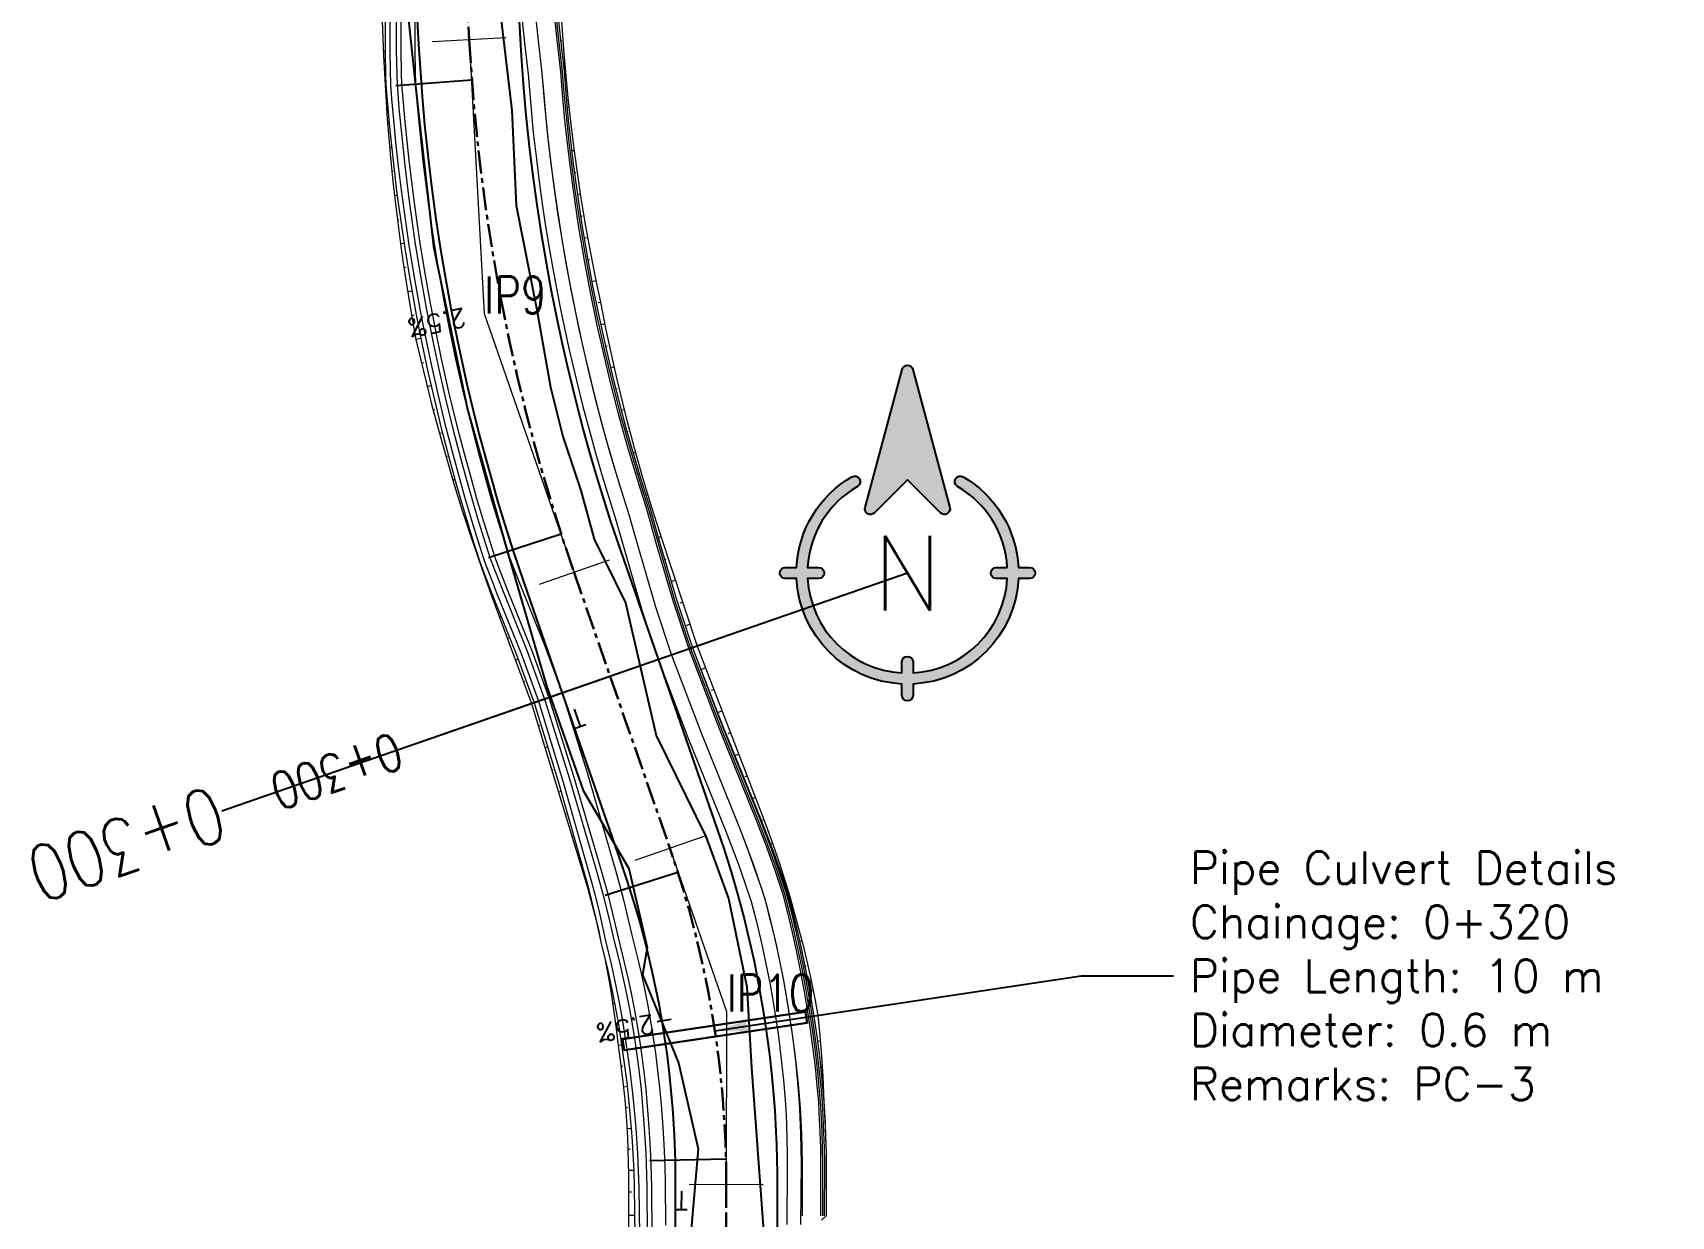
# Model space of a CAD drawing. Extents: x 337736 to 342003, y 3067251 to 3069533.
# Drawn here: x 338708.8 to 338797.3, y 3069205.3 to 3069269.2 of the extents above; entities that cross this region are included whole.
import ezdxf
from ezdxf.enums import TextEntityAlignment as Align

# ---------------------------------------------------------------- set-up
doc = ezdxf.new("R2010")
doc.units = 0
doc.header["$MEASUREMENT"] = 0
doc.linetypes.add('Center', pattern=[2, 1.25, -0.25, 0.25, -0.25])
for name, color, linetype, lineweight in [('BEC', 3, 'Continuous', 13), ('BES', 3, 'Continuous', 13), ('CFHatchLines', 4, 'Continuous', 0), ('Chainage', 7, 'Continuous', 25), ('Drain', 3, 'Continuous', 9), ('IP_Line', 150, 'Continuous', 9), ('LeftRoadExtreme', 7, 'Continuous', 13), ('PC_Callout', 6, 'Continuous', 30), ('PipeCulvert', 6, 'Continuous', 30), ('RC', 9, 'Center', 30), ('Retaining Wall', 140, 'Continuous', 9), ('RightRoadExtreme', 7, 'Continuous', 13), ('Road Width', 6, 'Continuous', 25), ('Shoulder', 30, 'Continuous', 15)]:
    doc.layers.add(name, color=color, linetype=linetype, lineweight=lineweight)
for name, color, linetype in [('IPName', 7, 'Continuous'), ('Match Chainage', 7, 'Continuous'), ('North', 7, 'Continuous'), ('RoadEdge', 51, 'Continuous'), ('Super-Elevation', 1, 'Continuous')]:
    doc.layers.add(name, color=color, linetype=linetype)
doc.styles.get("Standard").update_dxf_attribs({"font": 'simplex.shx'})
doc.dimstyles.new('Dimension_PC_Callout', dxfattribs={"dimtxt": 1.75, "dimasz": 1.75, "dimexe": 0.18, "dimexo": 0.0625, "dimgap": 0.875, "dimtad": 0, "dimdec": 4, "dimzin": 0, "dimdsep": 46, "dimtxsty": 'Standard', "dimcen": 0.09, "dimadec": 0, "dimazin": 0, "dimtfac": 1, "dimtdec": 4, "dimtofl": 0, "dimtmove": 0, "dimatfit": 3, "dimfxl": 1, "dimtolj": 1, "dimtzin": 0, "dimarcsym": 0})

# ---------------------------------------------------------------- blocks, each defined once
blk = doc.blocks.new('North')
at = {"layer": 'North'}
h = blk.add_hatch(color=0, dxfattribs=at)
h.dxf.hatch_style = 1
edge = h.paths.add_edge_path()
edge.add_line((7.276000000000001e-12, 8.38899464431597), (-2.97585080653152, 5.413143837775349))
edge.add_arc((-3.32940419712395, 5.766697228368679), 0.499999999999442, 165.000000000033, 314.99999999992633, ccw=False)
edge.add_line((-3.81236711026941, 5.8961067509199), (-0.4829629131381812, 18.3216123735528))
edge.add_arc((7.276000000000001e-12, 18.1922028510016), 0.500000000000879, 14.999999999966974, 165.000000000033, ccw=False)
edge.add_line((0.482962913152733, 18.3216123735528), (3.81236711028396, 5.8961067509199))
edge.add_arc((3.3294041971385, 5.766697228368679), 0.500000000000879, -135, 14.999999999966974, ccw=False)
edge.add_line((2.97585080654608, 5.413143837776259), (7.275957614183426e-12, 8.38899464431597))
edge = h.paths.add_edge_path()
edge.add_line((0.5000000000072761, -7.99999999999636), (0.5000000000072761, -8.986100377802359))
edge.add_arc((7.276000000000001e-12, 3.638e-12), 9.000000000000279, 273.18473853672, 356.81526146328)
edge.add_line((8.98610037781327, -0.499999999996362), (8.000000000007269, -0.499999999996362))
edge.add_arc((8.000000000007269, 3.638e-12), 0.5, 90, 270, ccw=False)
edge.add_line((8.000000000007269, 0.500000000003638), (8.98610037781327, 0.500000000003638))
edge.add_arc((7.276000000000001e-12, 2.7285e-12), 9.00000000000033, 3.18473853672609, 60.00000000000131)
edge.add_arc((4.75000000000728, 8.22724133595511), 0.499999999999844, 59.999999999989996, 239.99999999999, ccw=False)
edge.add_arc((1.09139e-11, 3.638e-12), 9.99999999999743, 2.865983982600028, 60.00000000001597, ccw=False)
edge.add_line((9.98749217772638, 0.500000000003638), (11.0000000000073, 0.500000000003638))
edge.add_arc((11.0000000000073, 3.638e-12), 0.5, -90, 90, ccw=False)
edge.add_line((11.0000000000073, -0.499999999996362), (9.98749217772638, -0.499999999996362))
edge.add_arc((1.09139e-11, 3.638e-12), 9.999999999996382, 272.8659839825781, 357.1340160174001, ccw=False)
edge.add_line((0.5000000000072761, -9.98749217771547), (0.5000000000072761, -10.9999999999964))
edge.add_arc((7.276000000000001e-12, -10.9999999999964), 0.5, -180, 0, ccw=False)
edge.add_line((-0.499999999992724, -10.9999999999964), (-0.499999999992724, -9.98749217771547))
edge.add_arc((7.276000000000001e-12, 3.638e-12), 10, 182.865983982599, 267.1340160174011, ccw=False)
edge.add_line((-9.98749217771183, -0.499999999996362), (-10.9999999999927, -0.499999999996362))
edge.add_arc((-10.9999999999927, 3.638e-12), 0.5, 90, 270, ccw=False)
edge.add_line((-10.9999999999927, 0.500000000003638), (-9.98749217771183, 0.500000000003638))
edge.add_arc((7.276000000000001e-12, 3.638e-12), 10, 120, 177.134016017401, ccw=False)
edge.add_arc((-4.74999999999272, 8.22724133595511), 0.500000000000632, -59.99999999999011, 119.99999999995799, ccw=False)
edge.add_arc((7.276000000000001e-12, 2.7285e-12), 9.00000000000034, 119.999999999999, 176.815261463274)
edge.add_line((-8.98610037779872, 0.500000000003638), (-7.99999999999272, 0.500000000003638))
edge.add_arc((-7.99999999999272, 3.638e-12), 0.5, -90, 90, ccw=False)
edge.add_line((-7.99999999999272, -0.499999999996362), (-8.98610037779872, -0.499999999996362))
edge.add_arc((7.276000000000001e-12, 3.638e-12), 9.000000000000279, 183.18473853672, 266.81526146328)
edge.add_line((-0.499999999992724, -8.986100377802359), (-0.499999999992724, -7.99999999999636))
edge.add_arc((7.276000000000001e-12, -7.99999999999636), 0.5, 0, 180, ccw=False)
at = {"layer": 'North', "color": 0}
for points in [[(7.276000000000001e-12, 8.38899464431597), (-2.97585080653152, 5.413143837775349, -0.7673269879792459), (-3.81236711026941, 5.8961067509199), (-0.4829629131381811, 18.3216123735528, -0.7673269879794109), (0.482962913152733, 18.3216123735528), (3.81236711028396, 5.8961067509199, -0.7673269879792459), (2.97585080654608, 5.413143837776259)], [(0.5000000000072761, -7.99999999999636), (0.5000000000072761, -8.986100377802359, 0.382015476982892), (8.98610037781327, -0.499999999996362), (8.000000000007269, -0.499999999996362, -1), (8.000000000007269, 0.500000000003638), (8.98610037781327, 0.500000000003638, 0.253109756565021), (4.50000000000728, 7.79422863406307, -0.99999999999909), (5.00000000000728, 8.660254037847151, -0.2545902106462961), (9.98749217772638, 0.500000000003638), (11.0000000000073, 0.500000000003638, -1), (11.0000000000073, -0.499999999996362), (9.98749217772638, -0.499999999996362, -0.385206477913585), (0.5000000000072761, -9.98749217771547), (0.5000000000072761, -10.9999999999964, -1), (-0.499999999992724, -10.9999999999964), (-0.499999999992724, -9.98749217771547, -0.385206477913585), (-9.98749217771183, -0.499999999996362), (-10.9999999999927, -0.499999999996362, -1), (-10.9999999999927, 0.500000000003638), (-9.98749217771183, 0.500000000003638, -0.2545902106462961), (-4.99999999999272, 8.66025403784806, -0.9999999999990908), (-4.49999999999272, 7.79422863406307, 0.253109756565021), (-8.98610037779872, 0.500000000003638), (-7.99999999999272, 0.500000000003638, -1), (-7.99999999999272, -0.499999999996362), (-8.98610037779872, -0.499999999996362, 0.382015476982892), (-0.499999999992724, -8.986100377802359), (-0.499999999992724, -7.99999999999636, -1)]]:
    blk.add_lwpolyline(points, format="xyb", close=True, dxfattribs=at)
blk.add_text('N', height=6.7215, dxfattribs=at).set_placement((7.2919e-12, 3.6513e-12), align=Align.MIDDLE_CENTER)

msp = doc.modelspace()

# ---------------------------------------------------------------- linework, layer by layer
at = {"layer": 'BEC'}
for points in [[(338734.3852824001, 3069268.92699882), (338730.391189853, 3069268.70968631)], [(338739.936186614, 3069240.72489811), (338736.157663163, 3069239.41235839)], [(338745.109646253, 3069225.83160521), (338741.331122802, 3069224.51906549)], [(338748.265556209, 3069207.00577155), (338744.265565393, 3069207.01434296)]]:
    msp.add_lwpolyline(points, dxfattribs=at)
at = {"layer": 'BES'}
for points in [[(338734.3852824001, 3069268.92699882), (338730.391189853, 3069268.70968631)], [(338739.936186614, 3069240.72489811), (338736.157663163, 3069239.41235839)], [(338745.109646253, 3069225.83160521), (338741.331122802, 3069224.51906549)], [(338748.265556209, 3069207.00577155), (338744.265565393, 3069207.01434296)]]:
    msp.add_lwpolyline(points, dxfattribs=at)
at = {"layer": 'CFHatchLines'}
for p, q in [((338737.316, 3069268.762), (338737.3795, 3069268.7655)), ((338727.848, 3069268.216), (338727.748, 3069268.21)), ((338727.8385, 3069266.908), (338727.809, 3069266.906)), ((338737.454, 3069267.577), (338737.535, 3069267.583)), ((338737.564, 3069266.392), (338737.6025, 3069266.395)), ((338727.946, 3069265.607), (338727.886, 3069265.602)), ((338737.6679999999, 3069265.206), (338737.761, 3069265.214)), ((338728.0195, 3069264.303), (338727.979, 3069264.299)), ((338737.786, 3069264.021), (338737.8405, 3069264.0265)), ((338728.189, 3069263.008), (338728.0870000001, 3069262.997)), ((338737.9179999999, 3069262.838), (338738.0429999999, 3069262.853)), ((338728.2720000001, 3069261.703), (338728.21, 3069261.696)), ((338738.064, 3069261.656), (338738.1345, 3069261.6655)), ((338728.495, 3069260.415), (338728.35, 3069260.396)), ((338738.225, 3069260.477), (338738.381, 3069260.499)), ((338728.5870000001, 3069259.1095), (338728.504, 3069259.098)), ((338738.399, 3069259.299), (338738.485, 3069259.3125)), ((338738.5870000001, 3069258.124), (338738.775, 3069258.155)), ((338728.861, 3069257.83), (338728.674, 3069257.801)), ((338728.964, 3069256.524), (338728.86, 3069256.507)), ((338738.789, 3069256.95), (338738.891, 3069256.9685)), ((338739.005, 3069255.78), (338739.224, 3069255.822)), ((338729.289, 3069255.255), (338729.061, 3069255.214)), ((338739.3525, 3069254.6355), (338739.47, 3069254.659)), ((338729.4015, 3069253.947), (338729.277, 3069253.923)), ((338729.779, 3069252.69), (338729.509, 3069252.635)), ((338739.479, 3069253.447), (338739.697, 3069253.494)), ((338739.737, 3069252.284), (338739.838, 3069252.307)), ((338729.925, 3069251.3865), (338729.804, 3069251.36)), ((338740.009, 3069251.125), (338740.194, 3069251.17)), ((338730.329, 3069250.138), (338730.114, 3069250.089)), ((338740.294, 3069249.97), (338740.3785, 3069249.991)), ((338730.533, 3069248.8445), (338730.439, 3069248.822)), ((338740.593, 3069248.817), (338740.746, 3069248.858)), ((338730.94, 3069247.6), (338730.779, 3069247.559)), ((338740.906, 3069247.669), (338740.974, 3069247.688)), ((338741.2329999999, 3069246.524), (338741.3529999999, 3069246.559)), ((338731.201, 3069246.319), (338731.134, 3069246.301)), ((338731.611, 3069245.077), (338731.503, 3069245.047)), ((338741.573, 3069245.383), (338741.625, 3069245.399)), ((338731.9285, 3069243.81), (338731.888, 3069243.798)), ((338741.927, 3069244.246), (338742.014, 3069244.274)), ((338742.273, 3069243.107), (338742.3195, 3069243.1225)), ((338732.342, 3069242.571), (338732.287, 3069242.554)), ((338732.716, 3069241.3205), (338732.702, 3069241.316)), ((338742.594, 3069241.958), (338742.731, 3069242.005)), ((338742.94, 3069240.77), (338743.03, 3069240.8015)), ((338733.153, 3069240.09), (338733.13, 3069240.082)), ((338743.292, 3069239.569), (338743.515, 3069239.647)), ((338733.6015, 3069238.864), (338733.573, 3069238.854)), ((338734.1029999999, 3069237.701), (338734.013, 3069237.669)), ((338743.7805, 3069238.416), (338743.909, 3069238.461)), ((338744.044, 3069237.184), (338744.304, 3069237.274)), ((338734.5105, 3069236.519), (338734.449, 3069236.498)), ((338744.568, 3069236.0425), (338744.699, 3069236.088)), ((338735.032, 3069235.377), (338734.885, 3069235.326)), ((338735.3905, 3069234.178), (338735.321, 3069234.154)), ((338744.888, 3069234.831), (338745.148, 3069234.921)), ((338745.468, 3069233.7085), (338745.596, 3069233.753)), ((338735.888, 3069233.028), (338735.757, 3069232.982)), ((338745.791, 3069232.498), (338746.045, 3069232.586)), ((338736.187, 3069231.808), (338736.12, 3069231.785)), ((338746.372, 3069231.3765), (338746.493, 3069231.419)), ((338736.62, 3069230.635), (338736.4829999999, 3069230.588)), ((338746.726, 3069230.176), (338746.942, 3069230.251)), ((338736.9155, 3069229.415), (338736.846, 3069229.391)), ((338747.296, 3069229.051), (338747.391, 3069229.084)), ((338737.343, 3069228.24), (338737.209, 3069228.193)), ((338747.676, 3069227.86), (338747.839, 3069227.916)), ((338737.6285, 3069227.016), (338737.572, 3069226.996)), ((338748.225, 3069226.7095), (338748.2929999999, 3069226.733)), ((338738.028, 3069225.831), (338737.935, 3069225.799)), ((338748.652, 3069225.409), (338748.763, 3069225.444)), ((338738.334, 3069224.6145), (338738.298, 3069224.602)), ((338738.7070000001, 3069223.437), (338738.655, 3069223.419)), ((338749.1605, 3069224.1315), (338749.203, 3069224.144)), ((338749.556, 3069222.818), (338749.614, 3069222.834)), ((338738.9815, 3069222.328), (338738.966, 3069222.323)), ((338739.261, 3069221.224), (338739.251, 3069221.221)), ((338749.9515, 3069221.5025), (338749.996, 3069221.513)), ((338739.499, 3069220.111), (338739.499, 3069220.111)), ((338750.225, 3069220.157), (338750.347, 3069220.184)), ((338739.769, 3069219.008), (338739.744, 3069219.002)), ((338750.512, 3069218.815), (338750.5905, 3069218.83)), ((338739.9855, 3069217.894), (338739.953, 3069217.887)), ((338750.768, 3069217.466), (338750.96, 3069217.499)), ((338740.241, 3069216.789), (338740.136, 3069216.768)), ((338740.3655, 3069215.6585), (338740.2929999999, 3069215.646)), ((338751.107, 3069216.129), (338751.22, 3069216.146)), ((338751.192, 3069214.754), (338751.351, 3069214.774)), ((338740.611, 3069214.55), (338740.424, 3069214.522)), ((338740.679, 3069213.416), (338740.5820000001, 3069213.404)), ((338751.405, 3069213.396), (338751.451, 3069213.401)), ((338740.916, 3069212.302), (338740.714, 3069212.281)), ((338751.495, 3069212.024), (338751.519, 3069212.026)), ((338740.925, 3069211.1655), (338740.82, 3069211.157)), ((338751.59, 3069210.654), (338751.59, 3069210.654)), ((338741.128, 3069210.043), (338740.901, 3069210.03)), ((338751.645, 3069209.282), (338751.645, 3069209.282)), ((338741.083, 3069208.9055), (338740.956, 3069208.901)), ((338741.2670000001, 3069207.775), (338740.986, 3069207.771)), ((338751.6679999999, 3069207.909), (338751.6679999999, 3069207.909)), ((338741.1435, 3069206.6005), (338740.991, 3069206.601)), ((338751.665, 3069206.578), (338751.665, 3069206.578)), ((338741.312, 3069205.35), (338740.99, 3069205.351)), ((338751.662, 3069205.328), (338751.662, 3069205.328))]:
    msp.add_line(p, q, dxfattribs=at)
at = {"layer": 'Chainage'}
msp.add_line((338739.996952793, 3069234.45491155), (338729.606013303, 3069230.84542731), dxfattribs=at)
at = {"layer": 'Drain'}
for points in [[(338727.829, 3069272.236), (338727.848, 3069268.216), (338727.868, 3069266.91), (338727.885, 3069266.388), (338728.06, 3069264.307), (338728.162, 3069263.267), (338728.304, 3069261.97), (338728.461, 3069260.674), (338728.598, 3069259.638), (338728.901, 3069257.572), (338729.154, 3069256.026), (338729.526, 3069253.971), (338729.831, 3069252.435), (338730.157, 3069250.903), (338730.506, 3069249.375), (338730.876, 3069247.853), (338731.335, 3069246.084), (338731.681, 3069244.826), (338732.266, 3069242.821), (338732.651, 3069241.573), (338732.969, 3069240.579), (338733.533, 3069239.116), (338734.946, 3069235.612), (338735.888, 3069233.028), (338737.205, 3069228.721), (338738.7670000001, 3069223.217), (338738.997, 3069222.333), (338739.21, 3069221.446), (338739.499, 3069220.111), (338739.872, 3069218.566), (338740.11, 3069217.457), (338740.323, 3069216.342), (338740.475, 3069215.448), (338740.776, 3069213.428), (338740.89, 3069212.528), (338740.964, 3069211.851), (338741.128, 3069210.043), (338741.181, 3069209.363), (338741.224, 3069208.683), (338741.2670000001, 3069207.775), (338741.2929999999, 3069206.85), (338741.331, 3069204.288)], [(338728.078, 3069272.249), (338728.097, 3069268.23), (338728.112, 3069267.188), (338728.135, 3069266.406), (338728.195, 3069265.627), (338728.309, 3069264.33), (338728.411, 3069263.293), (338728.552, 3069261.998), (338728.709, 3069260.705), (338728.881, 3069259.414), (338729.148, 3069257.611), (338729.445, 3069255.812), (338729.723, 3069254.274), (338729.972, 3069252.995), (338730.346, 3069251.211), (338730.69, 3069249.686), (338731.055, 3069248.167), (338731.509, 3069246.401), (338731.852, 3069245.144), (338732.136, 3069244.142), (338732.505, 3069242.893), (338732.811, 3069241.897), (338733.2070000001, 3069240.656), (338733.579, 3069239.682), (338733.866, 3069238.955), (338735.183, 3069235.694), (338736.124, 3069233.11), (338737.441, 3069228.803), (338739.004, 3069223.297), (338739.179, 3069222.631), (338739.398, 3069221.741), (338739.6, 3069220.848), (338739.741, 3069220.176), (338740.064, 3069218.846), (338740.309, 3069217.732), (338740.486, 3069216.837), (338740.6470000001, 3069215.939), (338740.792, 3069215.039), (338740.993, 3069213.686), (338741.083, 3069213.008), (338741.189, 3069212.102), (338741.258, 3069211.421), (338741.378, 3069210.057), (338741.474, 3069208.691), (338741.5170000001, 3069207.778), (338741.5429999999, 3069206.85), (338741.581, 3069204.291)], [(338728.428, 3069272.268), (338728.447, 3069268.251), (338728.467, 3069266.952), (338728.484, 3069266.432), (338728.588, 3069265.138), (338728.682, 3069264.104), (338728.9, 3069262.038), (338729.123, 3069260.235), (338729.264, 3069259.206), (338729.454, 3069257.921), (338729.702, 3069256.383), (338730.067, 3069254.339), (338730.419, 3069252.555), (338730.743, 3069251.032), (338731.09, 3069249.513), (338731.521, 3069247.747), (338731.982, 3069245.989), (338732.329, 3069244.738), (338732.84, 3069242.994), (338733.145, 3069242.002), (338733.54, 3069240.765), (338734.101, 3069239.31), (338735.513, 3069235.809), (338736.455, 3069233.224), (338737.804, 3069228.929), (338739.28, 3069223.884), (338739.59, 3069222.764), (338739.927, 3069221.419), (338740.178, 3069220.294), (338740.516, 3069218.954), (338740.723, 3069218.057), (338740.867, 3069217.381), (338741.045, 3069216.478), (338741.2070000001, 3069215.571), (338741.352, 3069214.662), (338741.481, 3069213.75), (338741.567, 3069213.065), (338741.666, 3069212.149), (338741.73, 3069211.462), (338741.84, 3069210.084), (338741.925, 3069208.705), (338741.967, 3069207.553), (338741.979, 3069206.849), (338741.998, 3069204.295)], [(338728.678, 3069272.282), (338728.696, 3069268.265), (338728.716, 3069266.969), (338728.7329999999, 3069266.451), (338728.906, 3069264.386), (338729.119, 3069262.324), (338729.24, 3069261.295), (338729.405, 3069260.011), (338729.548, 3069258.984), (338729.701, 3069257.959), (338729.949, 3069256.425), (338730.218, 3069254.894), (338730.56, 3069253.114), (338730.877, 3069251.592), (338731.274, 3069249.823), (338731.7, 3069248.06), (338732.089, 3069246.555), (338732.499, 3069245.056), (338732.785, 3069244.06), (338733.155, 3069242.819), (338733.778, 3069240.842), (338733.96, 3069240.357), (338734.433, 3069239.15), (338735.749, 3069235.891), (338736.691, 3069233.306), (338738.04, 3069229.011), (338739.516, 3069223.966), (338739.828, 3069222.841), (338740.113, 3069221.716), (338740.42, 3069220.359), (338740.759, 3069219.013), (338740.967, 3069218.111), (338741.112, 3069217.432), (338741.291, 3069216.524), (338741.492, 3069215.385), (338741.633, 3069214.47), (338741.729, 3069213.783), (338741.815, 3069213.094), (338741.915, 3069212.174), (338741.979, 3069211.483), (338742.089, 3069210.099), (338742.1629999999, 3069208.944), (338742.217, 3069207.556), (338742.229, 3069206.848), (338742.248, 3069204.298)]]:
    msp.add_lwpolyline(points, dxfattribs=at)
at = {"layer": 'IP_Line'}
for points in [[(338732.388236126, 3069268.81834257), (338733.192041778, 3069254.0448069), (338738.046924888, 3069240.06862825)], [(338743.220384528, 3069225.17533535), (338746.285577738, 3069216.35129429), (338746.265560801, 3069207.01005725)]]:
    msp.add_lwpolyline(points, dxfattribs=at)
at = {"layer": 'LeftRoadExtreme'}
msp.add_lwpolyline([(338737.107, 3069273.742), (338737.4779999999, 3069268.295), (338737.597, 3069266.872), (338737.711, 3069265.687), (338737.867, 3069264.269), (338738.012, 3069263.088), (338738.171, 3069261.91), (338738.381, 3069260.499), (338738.651, 3069258.857), (338738.948, 3069257.22), (338739.224, 3069255.822), (338739.47, 3069254.659), (338739.744, 3069253.261), (338739.988, 3069252.098), (338740.3529999999, 3069250.475), (338740.804, 3069248.627), (338741.289, 3069246.788), (338741.743, 3069245.186), (338742.223, 3069243.592), (338742.656, 3069242.231), (338744.699, 3069236.088), (338748.2929999999, 3069226.733), (338748.763, 3069225.444), (338749.118, 3069224.405), (338749.371, 3069223.621), (338749.693, 3069222.57), (338749.996, 3069221.513), (338750.21, 3069220.717), (338750.414, 3069219.917), (338750.669, 3069218.845), (338750.847, 3069218.039), (338751.068, 3069216.959), (338751.22, 3069216.146), (338751.328, 3069215.049), (338751.415, 3069213.95), (338751.482, 3069212.851), (338751.541, 3069211.477), (338751.6029999999, 3069210.38), (338751.636, 3069209.557), (338751.658, 3069208.733), (338751.669, 3069207.635), (338751.662, 3069205.328), (338751.408, 3069205.092)], dxfattribs=at)
at = {"layer": 'Match Chainage'}
msp.add_line((338756.05567746, 3069240.03320539), (338719.02614764, 3069227.17031608), dxfattribs=at)
at = {"layer": 'PipeCulvert'}
msp.add_lwpolyline([(338750.553579347, 3069216.34940154), (338750.642827595, 3069215.75607638), (338740.754074863, 3069214.26860557), (338740.664826614, 3069214.86193074), (338750.553579347, 3069216.34940154)], dxfattribs=at)
at = {"layer": 'RC', "linetype": 'Center'}
msp.add_lwpolyline([(338730.393643844, 3069305.47792585), (338732.388236126, 3069268.81834257), (338732.388236126, 3069268.81834257, 0.0701079300223113), (338738.046924888, 3069240.06862825), (338738.046924888, 3069240.06862825), (338743.220384528, 3069225.17533535), (338743.220384528, 3069225.17533535, -0.08431680413088499), (338746.265560801, 3069207.01005725), (338746.265560801, 3069207.01005725), (338746.261855871, 3069205.28108968), (338746.261855871, 3069205.28108968, 0.0799847476779619), (338750.001293674, 3069181.73326785), (338750.001293674, 3069181.73326785), (338758.57227563, 3069155.61753267), (338758.57227563, 3069155.61753267, -0.0594524798870961), (338762.074487693, 3069138.19308627), (338762.074487693, 3069138.19308627), (338762.490072224, 3069132.98229561)], format="xyb", dxfattribs=at)
at = {"layer": 'Retaining Wall'}
for points in [[(338735.701, 3069272.664), (338736.092, 3069268.933), (338736.312, 3069267.015), (338736.388, 3069266.054), (338736.519, 3069264.614), (338736.671, 3069263.176), (338736.813, 3069261.98), (338737.036, 3069260.308), (338737.325, 3069258.402), (338737.6079999999, 3069256.74), (338737.9179999999, 3069255.082), (338738.306, 3069253.194), (338738.621, 3069251.783), (338739.072, 3069249.909), (338739.496, 3069248.276), (338739.75, 3069247.346), (338740.081, 3069246.188), (338740.425, 3069245.033), (338741.004, 3069243.195), (338741.393, 3069241.8), (338742.44, 3069238.215), (338743.303, 3069235.603), (338744.907, 3069231.397), (338746.975, 3069226.279), (338747.455, 3069225.027), (338747.819, 3069224.017), (338748.165, 3069223), (338748.331, 3069222.488), (338748.539, 3069221.709), (338748.794, 3069220.666), (338749.031, 3069219.618), (338749.3, 3069218.302), (338749.447, 3069217.509), (338749.626, 3069216.45), (338749.828, 3069215.122), (338749.971, 3069214.057), (338750.066, 3069213.256), (338750.15, 3069212.454), (338750.244, 3069211.383), (338750.278, 3069210.847), (338750.328, 3069209.773), (338750.366, 3069208.161), (338750.362, 3069205.331)], [(338736.7, 3069272.718), (338737.09, 3069268.988), (338737.309, 3069267.089), (338737.405, 3069265.9), (338737.5379999999, 3069264.475), (338737.638, 3069263.526), (338737.776, 3069262.341), (338737.993, 3069260.685), (338738.275, 3069258.797), (338738.592, 3069256.915), (338738.899, 3069255.274), (338739.284, 3069253.404), (338739.649, 3069251.775), (338739.984, 3069250.383), (338740.4, 3069248.766), (338740.65, 3069247.845), (338740.974, 3069246.697), (338741.451, 3069245.097), (338741.955, 3069243.504), (338742.471, 3069241.663), (338743.384, 3069238.543), (338744.248, 3069235.932), (338745.852, 3069231.725), (338747.92, 3069226.604), (338748.408, 3069225.331), (338748.867, 3069224.045), (338749.297, 3069222.748), (338749.575, 3069221.691), (338749.83, 3069220.629), (338750.065, 3069219.562), (338750.282, 3069218.491), (338750.479, 3069217.416), (338750.656, 3069216.338), (338750.819, 3069215.257), (338750.93, 3069214.445), (338751.061, 3069213.36), (338751.146, 3069212.544), (338751.242, 3069211.455), (338751.276, 3069210.91), (338751.327, 3069209.818), (338751.352, 3069208.998), (338751.366, 3069208.179), (338751.362, 3069205.329)], [(338736.8, 3069272.724), (338737.19, 3069268.994), (338737.409, 3069267.096), (338737.484, 3069266.146), (338737.614, 3069264.722), (338737.764, 3069263.3), (338737.905, 3069262.116), (338738.092, 3069260.699), (338738.336, 3069259.048), (338738.6079999999, 3069257.402), (338738.952, 3069255.527), (338739.282, 3069253.892), (338739.693, 3069252.03), (338740.081, 3069250.407), (338740.558, 3069248.561), (338741.07, 3069246.725), (338741.617, 3069244.898), (338742.05, 3069243.535), (338742.566, 3069241.696), (338743.479, 3069238.576), (338744.342, 3069235.964), (338745.946, 3069231.758), (338748.015, 3069226.637), (338748.503, 3069225.361), (338748.963, 3069224.073), (338749.393, 3069222.774), (338749.672, 3069221.716), (338749.865, 3069220.918), (338750.106, 3069219.85), (338750.328, 3069218.778), (338750.53, 3069217.703), (338750.7120000001, 3069216.623), (338750.9179999999, 3069215.271), (338751.064, 3069214.186), (338751.19, 3069213.098), (338751.271, 3069212.281), (338751.341, 3069211.463), (338751.376, 3069210.916), (338751.427, 3069209.822), (338751.452, 3069209.001), (338751.466, 3069208.18), (338751.4620000001, 3069205.328)], [(338736.899, 3069272.729), (338737.29, 3069268.999), (338737.509, 3069267.104), (338737.604, 3069265.917), (338737.737, 3069264.495), (338737.8370000001, 3069263.548), (338738.004, 3069262.129), (338738.191, 3069260.713), (338738.472, 3069258.829), (338738.789, 3069256.95), (338739.05, 3069255.546), (338739.38, 3069253.912), (338739.79, 3069252.052), (338740.121, 3069250.663), (338740.593, 3069248.817), (338740.906, 3069247.669), (338741.166, 3069246.752), (338741.643, 3069245.155), (338742.145, 3069243.566), (338742.594, 3069241.958), (338743.573, 3069238.608), (338744.437, 3069235.997), (338746.041, 3069231.791), (338748.109, 3069226.669), (338748.406, 3069225.904), (338748.693, 3069225.134), (338749.059, 3069224.102), (338749.49, 3069222.8), (338749.769, 3069221.74), (338750.025, 3069220.674), (338750.261, 3069219.603), (338750.4779999999, 3069218.529), (338750.676, 3069217.45), (338750.811, 3069216.639), (338751.056, 3069215.013), (338751.1629999999, 3069214.197), (338751.289, 3069213.108), (338751.371, 3069212.289), (338751.441, 3069211.47), (338751.49, 3069210.649), (338751.527, 3069209.827), (338751.552, 3069209.005), (338751.566, 3069208.182), (338751.562, 3069205.328)], [(338736.899, 3069272.729), (338737.29, 3069268.999), (338737.509, 3069267.104), (338737.604, 3069265.917), (338737.737, 3069264.495), (338737.8370000001, 3069263.548), (338738.004, 3069262.129), (338738.191, 3069260.713), (338738.472, 3069258.829), (338738.789, 3069256.95), (338739.05, 3069255.546), (338739.38, 3069253.912), (338739.79, 3069252.052), (338740.121, 3069250.663), (338740.593, 3069248.817), (338740.906, 3069247.669), (338741.166, 3069246.752), (338741.643, 3069245.155), (338742.145, 3069243.566), (338742.594, 3069241.958), (338743.573, 3069238.608), (338744.437, 3069235.997), (338746.062, 3069231.798), (338748.157, 3069226.686), (338748.748, 3069225.152), (338749.208, 3069223.86), (338749.556, 3069222.818), (338749.632, 3069222.554), (338749.907, 3069221.492), (338750.164, 3069220.424), (338750.4570000001, 3069219.083), (338750.618, 3069218.276), (338750.816, 3069217.196), (338750.994, 3069216.112), (338751.155, 3069215.026), (338751.296, 3069213.937), (338751.389, 3069213.118), (338751.47, 3069212.298), (338751.541, 3069211.477), (338751.59, 3069210.654), (338751.636, 3069209.557), (338751.658, 3069208.733), (338751.6679999999, 3069207.909), (338751.662, 3069205.328)], [(338748.157, 3069226.686), (338748.555, 3069225.665), (338748.935, 3069224.636), (338749.385, 3069223.34), (338749.556, 3069222.818), (338749.632, 3069222.554), (338749.84, 3069221.758), (338750.0379999999, 3069220.958), (338750.343, 3069219.621), (338750.618, 3069218.276), (338750.768, 3069217.466), (338750.907, 3069216.654), (338751.036, 3069215.841), (338751.155, 3069215.026), (338751.296, 3069213.937), (338751.417, 3069212.845), (338751.541, 3069211.477), (338751.615, 3069210.106), (338751.658, 3069208.733), (338751.669, 3069207.635), (338751.662, 3069205.328)]]:
    msp.add_lwpolyline(points, dxfattribs=at)
at = {"layer": 'RightRoadExtreme'}
msp.add_lwpolyline([(338727.561, 3069273.223), (338727.759, 3069267.949), (338727.838, 3069266.384), (338727.959, 3069264.559), (338728.134, 3069262.476), (338728.264, 3069261.176), (338728.379, 3069260.136), (338728.504, 3069259.098), (338728.674, 3069257.801), (338728.821, 3069256.765), (338728.9779999999, 3069255.731), (338729.232, 3069254.181), (338729.414, 3069253.15), (338729.509, 3069252.635), (338729.625, 3069252.125), (338730.05, 3069250.343), (338730.372, 3069249.075), (338730.848, 3069247.307), (338731.206, 3069246.05), (338731.579, 3069244.797), (338732.046, 3069243.3), (338732.451, 3069242.058), (338733.0429999999, 3069240.328), (338733.573, 3069238.854), (338735.757, 3069232.982), (338738.516, 3069223.883), (338738.782, 3069222.982), (338739.025, 3069222.103), (338739.251, 3069221.221), (338739.3579999999, 3069220.779), (338739.499, 3069220.111), (338739.607, 3069219.67), (338739.7, 3069219.225), (338739.953, 3069217.887), (338740.066, 3069217.216), (338740.2329999999, 3069216.095), (338740.321, 3069215.422), (338740.424, 3069214.522), (338740.5220000001, 3069213.852), (338740.664, 3069212.731), (338740.781, 3069211.607), (338740.856, 3069210.706), (338740.926, 3069209.578), (338740.977, 3069208.223), (338740.989, 3069207.545), (338740.996, 3069204.285)], dxfattribs=at)
at = {"layer": 'Road Width'}
for points in [[(338733.126897371, 3069305.84474346), (338735.138973313, 3069268.8802411), (338735.213379479, 3069267.66526259), (338735.321750916, 3069266.20858639), (338735.450920247, 3069264.75360693), (338735.627868623, 3069263.05867151), (338735.802003971, 3069261.60838643), (338736.031321502, 3069259.91973896), (338736.25025605, 3069258.47553759), (338736.531723055, 3069256.79479575), (338736.79524707, 3069255.3580616), (338737.128593912, 3069253.6868355), (338737.383728696, 3069252.49661901), (338737.653014311, 3069251.30952411), (338737.936412592, 3069250.12571903), (338738.233883376, 3069248.94537155), (338738.545384505, 3069247.76864894), (338738.870871832, 3069246.59571798), (338739.210299229, 3069245.42674489), (338739.563618591, 3069244.26189534), (338740.005868579, 3069242.86975135), (338740.546898379, 3069241.25376758), (338745.794003246, 3069226.1471317), (338746.129583958, 3069225.15609537), (338746.525111293, 3069223.90464013), (338746.892096765, 3069222.64451959), (338747.230350825, 3069221.37638463), (338747.419438882, 3069220.61192904), (338747.598085289, 3069219.84496613), (338747.766256825, 3069219.07563852), (338747.923922219, 3069218.30408926), (338748.071052155, 3069217.53046181), (338748.250789907, 3069216.49597451), (338748.373234106, 3069215.71805803), (338748.519970932, 3069214.67837638), (338748.617605443, 3069213.89695835), (338748.731192799, 3069212.85313483), (338748.803918786, 3069212.06900628), (338748.884241686, 3069211.02209757), (338748.931985528, 3069210.2360523), (338748.97896266, 3069209.18711818), (338749.001676025, 3069208.39995191), (338749.013653525, 3069207.6125491), (338749.013493769, 3069204.60895126)], [(338727.637534283, 3069305.50284745), (338729.647354174, 3069268.57672959), (338729.725762629, 3069267.29639771), (338729.839963335, 3069265.76136729), (338729.97608065, 3069264.22812488), (338730.162547032, 3069262.44201934), (338730.346049073, 3069260.91372381), (338730.587701532, 3069259.13424445), (338730.818412511, 3069257.61235987), (338731.115019551, 3069255.84121139), (338731.392718452, 3069254.32719569), (338731.74399593, 3069252.56607478), (338732.012854346, 3069251.31183687), (338732.296624761, 3069250.06088845), (338732.59526696, 3069248.81340682), (338732.908738617, 3069247.56956876), (338733.236995308, 3069246.32955057), (338733.579990511, 3069245.09352796), (338733.937675616, 3069243.86167612), (338734.309999932, 3069242.63416963), (338734.776038428, 3069241.16714259), (338735.346170076, 3069239.46423548), (338740.598533501, 3069224.34238958), (338740.904450922, 3069223.43912573), (338741.262308986, 3069222.3068567), (338741.594343461, 3069221.16674764), (338741.900382849, 3069220.01938744), (338742.233094983, 3069218.63381832), (338742.433857582, 3069217.70528748), (338742.61770555, 3069216.77326009), (338742.784578111, 3069215.83804424), (338742.934420103, 3069214.89994909), (338743.067181993, 3069213.95928474), (338743.182819893, 3069213.01636215), (338743.281295578, 3069212.07149301), (338743.362576494, 3069211.12498968), (338743.452200457, 3069209.70285513), (338743.503010411, 3069208.27880545), (338743.515300524, 3069207.32889804), (338743.515898013, 3069204.31086266)]]:
    msp.add_lwpolyline(points, dxfattribs=at)
at = {"layer": 'RoadEdge'}
for points in [[(338728.972, 3069271.114, 1372.828), (338729.592, 3069265.335, 1372.702), (338730.46, 3069257.667, 1372.448), (338732.2879999999, 3069248.857, 1371.917), (338734.476, 3069241.101, 1371.411), (338736.562, 3069233.936, 1371.17), (338738.533, 3069228.3, 1371.048), (338741.009, 3069224.081, 1370.954), (338741.992, 3069219.818, 1370.825), (338741.748, 3069218.338, 1370.87), (338743.682, 3069213.588, 1370.942), (338744.745, 3069208.953, 1370.934), (338743.8370000001, 3069198.39, 1371.319), (338744.882, 3069192.919, 1371.551), (338745.709, 3069188.837, 1371.639), (338747.924, 3069180.421, 1372.156), (338750.22, 3069174.147, 1372.465), (338751.896, 3069168.338, 1372.413), (338755.45, 3069157.902, 1372.914), (338757.316, 3069150.822, 1372.553)], [(338734.109, 3069269.874, 1372.712), (338734.68, 3069265.007, 1372.646), (338734.922, 3069259.868, 1372.378), (338736.031, 3069254.241, 1372.225), (338736.782, 3069250.074, 1371.8), (338737.447, 3069247.404, 1371.734), (338738.41, 3069244.484, 1371.553), (338739.131, 3069241.862, 1371.366), (338740.831, 3069238.422, 1371.164), (338742.482, 3069231.266, 1371.006), (338745.156, 3069225.814, 1370.877), (338746.396, 3069222.457, 1370.886), (338747.376, 3069217.686, 1371.011), (338747.638, 3069213.325, 1371.041), (338748.431, 3069202.564, 1371.295)]]:
    msp.add_polyline3d(points, dxfattribs=at)
at = {"layer": 'Shoulder'}
for points in [[(338728.678, 3069272.282), (338728.696, 3069268.265), (338728.716, 3069266.969), (338728.7329999999, 3069266.451), (338728.906, 3069264.386), (338729.119, 3069262.324), (338729.24, 3069261.295), (338729.405, 3069260.011), (338729.548, 3069258.984), (338729.701, 3069257.959), (338729.949, 3069256.425), (338730.218, 3069254.894), (338730.56, 3069253.114), (338730.877, 3069251.592), (338731.274, 3069249.823), (338731.7, 3069248.06), (338732.089, 3069246.555), (338732.499, 3069245.056), (338732.785, 3069244.06), (338733.155, 3069242.819), (338733.778, 3069240.842), (338733.96, 3069240.357), (338734.433, 3069239.15), (338735.749, 3069235.891), (338736.691, 3069233.306), (338738.04, 3069229.011), (338739.516, 3069223.966), (338739.828, 3069222.841), (338740.113, 3069221.716), (338740.42, 3069220.359), (338740.759, 3069219.013), (338740.967, 3069218.111), (338741.112, 3069217.432), (338741.291, 3069216.524), (338741.492, 3069215.385), (338741.633, 3069214.47), (338741.729, 3069213.783), (338741.815, 3069213.094), (338741.915, 3069212.174), (338741.979, 3069211.483), (338742.089, 3069210.099), (338742.1629999999, 3069208.944), (338742.217, 3069207.556), (338742.229, 3069206.848), (338742.248, 3069204.298)], [(338729.426, 3069272.323), (338729.445, 3069268.308), (338729.464, 3069267.021), (338729.481, 3069266.506), (338729.562, 3069265.481), (338729.677, 3069264.199), (338729.864, 3069262.408), (338730.016, 3069261.131), (338730.183, 3069259.856), (338730.482, 3069257.819), (338730.775, 3069256.043), (338731.05, 3069254.524), (338731.245, 3069253.513), (338731.61, 3069251.75), (338732.004, 3069249.993), (338732.428, 3069248.242), (338732.88, 3069246.499), (338733.221, 3069245.259), (338733.577, 3069244.023), (338733.872, 3069243.037), (338734.491, 3069241.074), (338735.047, 3069239.633), (338736.458, 3069236.137), (338737.399, 3069233.553), (338738.748, 3069229.257), (338740.291, 3069223.982), (338740.542, 3069223.072), (338740.719, 3069222.388), (338740.886, 3069221.701), (338741.144, 3069220.554), (338741.488, 3069219.188), (338741.648, 3069218.502), (338741.846, 3069217.584), (338742.028, 3069216.663), (338742.193, 3069215.738), (338742.306, 3069215.043), (338742.441, 3069214.114), (338742.56, 3069213.182), (338742.661, 3069212.248), (338742.746, 3069211.313), (338742.82, 3069210.377), (338742.9, 3069209.205), (338742.953, 3069208.032), (338742.976, 3069207.092), (338742.991, 3069204.827)], [(338734.952, 3069272.623), (338735.369, 3069268.65), (338735.564, 3069266.959), (338735.704, 3069265.266), (338735.847, 3069263.816), (338736.01, 3069262.369), (338736.162, 3069261.165), (338736.328, 3069259.963), (338736.471, 3069259.002), (338736.703, 3069257.564), (338736.912, 3069256.369), (338737.09, 3069255.414), (338737.276, 3069254.461), (338737.472, 3069253.51), (338737.782, 3069252.087), (338738.17, 3069250.433), (338738.524, 3069249.02), (338738.963, 3069247.379), (338739.226, 3069246.444), (338739.567, 3069245.279), (338739.922, 3069244.119), (338740.291, 3069242.963), (338740.818, 3069241.09), (338741.731, 3069237.969), (338742.595, 3069235.357), (338744.199, 3069231.151), (338746.265, 3069226.035), (338746.648, 3069225.048), (338746.923, 3069224.302), (338747.274, 3069223.301), (338747.607, 3069222.293), (338747.877, 3069221.267), (338748.183, 3069219.977), (338748.408, 3069218.94), (338748.613, 3069217.899), (338748.799, 3069216.855), (338748.927, 3069216.069), (338749.08, 3069215.02), (338749.182, 3069214.231), (338749.354, 3069212.649), (338749.445, 3069211.592), (338749.48, 3069211.062), (338749.5170000001, 3069210.268), (338749.5429999999, 3069209.473), (338749.558, 3069208.677), (338749.562, 3069207.882), (338749.533, 3069204.852)], [(338735.701, 3069272.664), (338736.092, 3069268.933), (338736.312, 3069267.015), (338736.451, 3069265.334), (338736.618, 3069263.655), (338736.755, 3069262.458), (338736.937, 3069261.024), (338737.176, 3069259.355), (338737.325, 3069258.402), (338737.524, 3069257.214), (338737.872, 3069255.318), (338738.206, 3069253.665), (338738.514, 3069252.252), (338738.842, 3069250.845), (338739.191, 3069249.441), (338739.622, 3069247.811), (338739.947, 3069246.651), (338740.355, 3069245.264), (338740.71, 3069244.113), (338741.004, 3069243.195), (338741.393, 3069241.8), (338742.44, 3069238.215), (338743.303, 3069235.603), (338744.907, 3069231.397), (338746.975, 3069226.279), (338747.361, 3069225.279), (338747.73, 3069224.27), (338748.08, 3069223.255), (338748.331, 3069222.488), (338748.472, 3069221.97), (338748.669, 3069221.188), (338748.974, 3069219.88), (338749.196, 3069218.829), (338749.35, 3069218.038), (338749.539, 3069216.98), (338749.6679999999, 3069216.184), (338749.786, 3069215.387), (338749.893, 3069214.588), (338750.019, 3069213.521), (338750.101, 3069212.72), (338750.193, 3069211.649), (338750.229, 3069211.113), (338750.285, 3069209.771), (338750.304, 3069208.966), (338750.312, 3069208.16), (338750.283, 3069204.855)]]:
    msp.add_lwpolyline(points, dxfattribs=at)
at = {"layer": 'Super-Elevation'}
for p, q in [((338732.529040335, 3069266.64585639), (338728.415663991, 3069266.33640518)), ((338737.353918501, 3069242.13242674), (338733.430090941, 3069240.85994794)), ((338743.655288064, 3069223.87096368), (338739.72606799, 3069222.61523497)), ((338746.251320351, 3069208.3849477), (338742.127397855, 3069208.29067018))]:
    msp.add_line(p, q, dxfattribs=at)

# ---------------------------------------------------------------- block references
at = {"xscale": 0.6, "yscale": 0.6, "zscale": 0.6}
msp.add_blockref('North', (338756.05567746, 3069240.03320539), dxfattribs=at)

# ---------------------------------------------------------------- texts
at = {"layer": 'Chainage', "width": 0.8000000119209291}
msp.add_text('0+300', height=2, rotation=199.15561244638, dxfattribs=at).set_placement((338728.66138244, 3069230.51729238), align=Align.MIDDLE_LEFT)
at = {"layer": 'IPName', "width": 0.8}
for s, p in [('IP9', (338733.192041778, 3069254.0448069)), ('IP10', (338746.285577738, 3069216.35129429))]:
    msp.add_text(s, height=2, dxfattribs=at).set_placement(p)
at = {"layer": 'Match Chainage', "width": 0.8}
msp.add_text('0+300', height=3, rotation=199.15561244638, dxfattribs=at).set_placement((338719.02614764, 3069227.17031608), align=Align.MIDDLE_LEFT)
at = {"layer": 'PC_Callout', "insert": (338771.30633257, 3069218.28394517), "char_height": 1.75, "attachment_point": 4}
msp.add_mtext('Pipe Culvert Details\\PChainage: 0+320\\PPipe Length: 10 m\\PDiameter: 0.6 m\\PRemarks: PC-3', dxfattribs=at)
at = {"layer": 'Super-Elevation'}
for s, rotation, p in [('2.5%', 191.134959094891, (338732.186115561, 3069253.84681455)), ('T', 199.15561244638, (338738.553757774, 3069232.32403984)), ('-2.5%', 189.5164179811119, (338743.474675336, 3069215.8800825)), ('T', 179.877223515395, (338744.201213071, 3069206.1499931))]:
    msp.add_text(s, height=1, rotation=rotation, dxfattribs=at).set_placement(p, align=Align.MIDDLE_LEFT)

# ---------------------------------------------------------------- leaders
at = {"layer": 'PC_Callout', "annotation_type": 0, "has_hookline": 1, "hookline_direction": 0, "text_width": 26}
msp.add_leader([(338745.653827105, 3069215.30900356), (338765.43133257, 3069218.28394517), (338770.43133257, 3069218.28394517)], dimstyle='Dimension_PC_Callout', dxfattribs=at)

doc.saveas('drawing.dxf')
